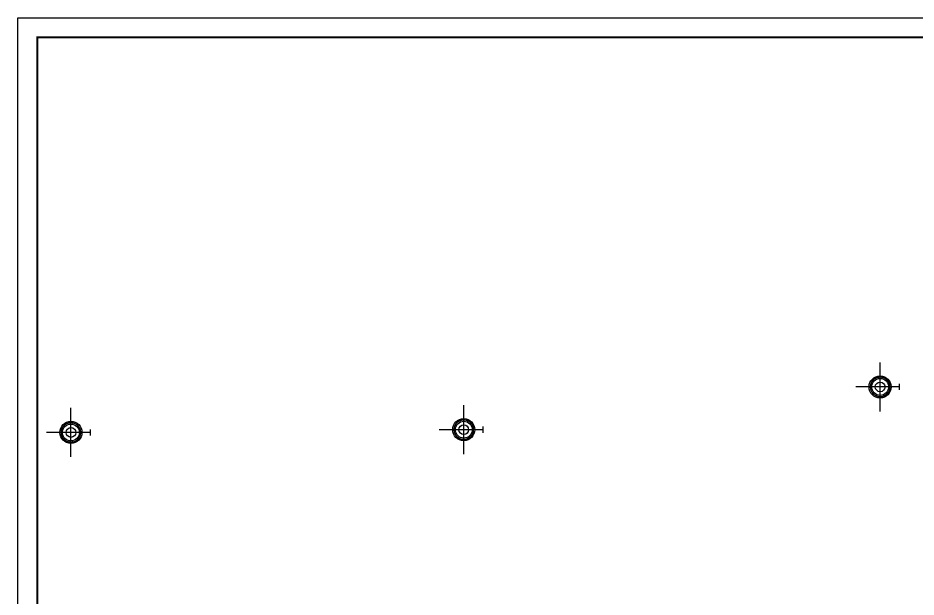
# Model space of a CAD drawing. Header units: millimetres. Extents: x 0 to 86.9, y -0.5 to 29.7.
# Drawn here: x 44.95 to 67.99, y 14.32 to 29.17 of the extents above; entities that cross this region are included whole.
import ezdxf

# ---------------------------------------------------------------- set-up
doc = ezdxf.new("R2010")
doc.units = ezdxf.units.MM
doc.layers.add('.D1 Texto', color=7, linetype='Continuous')
doc.layers.add('MEMBR', color=250, linetype='Continuous')

msp = doc.modelspace()

# ---------------------------------------------------------------- linework, layer by layer
at = {"layer": '.D1 Texto', "color": 251}
for p, q in [((67.06609524730266, 19.079553210886615, -16013.546278086578), (67.06609524730266, 20.335604028853368, -16013.546278086578)), ((67.56662269601384, 19.707578640046222, -16013.546278086578), (66.43806858196785, 19.707578640046222, -16013.546278086578)), ((67.56662269601384, 19.627955110955327, -16013.546278086578), (67.56662269601384, 19.787202169137117, -16013.546278086578)), ((46.307472993415104, 17.910479881021047), (46.307472993415104, 19.1665306989878)), ((56.385386834983365, 17.982007141381928, 38.26838641440554), (56.385386834983365, 19.23805795934868, 38.26838641440554)), ((56.88591428369455, 18.53040904145064, 38.26838641440554), (56.88591428369455, 18.68965609963243, 38.26838641440554)), ((46.808000442126286, 18.538505310180653), (45.6794463280803, 18.538505310180653)), ((46.808000442126286, 18.458881781089758), (46.808000442126286, 18.61812883927155)), ((56.88591428369455, 18.610032570541534, 38.26838641440554), (55.757360169648564, 18.610032570541534, 38.26838641440554))]:
    msp.add_line(p, q, dxfattribs=at)
at = {"layer": '.D1 Texto', "const_width": 0.0325520833333387}
for points in [[(67.06609399095123, 19.957578638641962, 1760.3803592042411), (67.06666204950034, 19.95757799611488, 1760.3803592042411)], [(46.30747173706368, 18.788505308776394, 1760.3803592042411), (46.308039795612785, 18.78850466624931, 1760.3803592042411)], [(56.38538557863194, 18.860032569137275, 1760.3803592042411), (56.385953637181046, 18.86003192661019, 1760.3803592042411)]]:
    msp.add_lwpolyline(points, format="xyb", dxfattribs=at)
at = {"layer": '.D1 Texto'}
for centre, radius in [((67.06609399095123, 19.707578640044403, -15975.277891672173), 0.283333333333303), ((67.06609399095123, 19.707578640044403, -15975.277891672173), 0.216666666666697), ((67.06609399095123, 19.707578640044403, -15975.277891672173), 0.125), ((56.38538557863194, 18.610032570539715, 76.53677282881108), 0.283333333333303), ((46.30747173706368, 18.538505310178834, 38.26838641440554), 0.283333333333303), ((46.30747173706368, 18.538505310178834, 38.26838641440554), 0.216666666666697), ((46.30747173706368, 18.538505310178834, 38.26838641440554), 0.125), ((56.38538557863194, 18.610032570539715, 76.53677282881108), 0.216666666666697), ((56.38538557863194, 18.610032570539715, 76.53677282881108), 0.125)]:
    msp.add_circle(centre, radius, dxfattribs=at)
at = {"color": 6}
msp.add_lwpolyline([(44.94891432672921, 29.168403781531424), (86.94891432672921, 29.168403781531424), (86.94891432672921, -0.5315962177235178), (44.94891432672921, -0.5315962177235178)], close=True, dxfattribs=at)
at = {"layer": 'MEMBR', "color": 7, "ltscale": 0.025, "const_width": 0.0499405469678974}
msp.add_lwpolyline([(45.44891432672921, 28.668403781531424), (86.44891432672921, 28.668403781531424), (86.44891432672921, -0.0315962177235178), (45.44891432672921, -0.0315962177235178)], close=True, dxfattribs=at)

doc.saveas('drawing.dxf')
